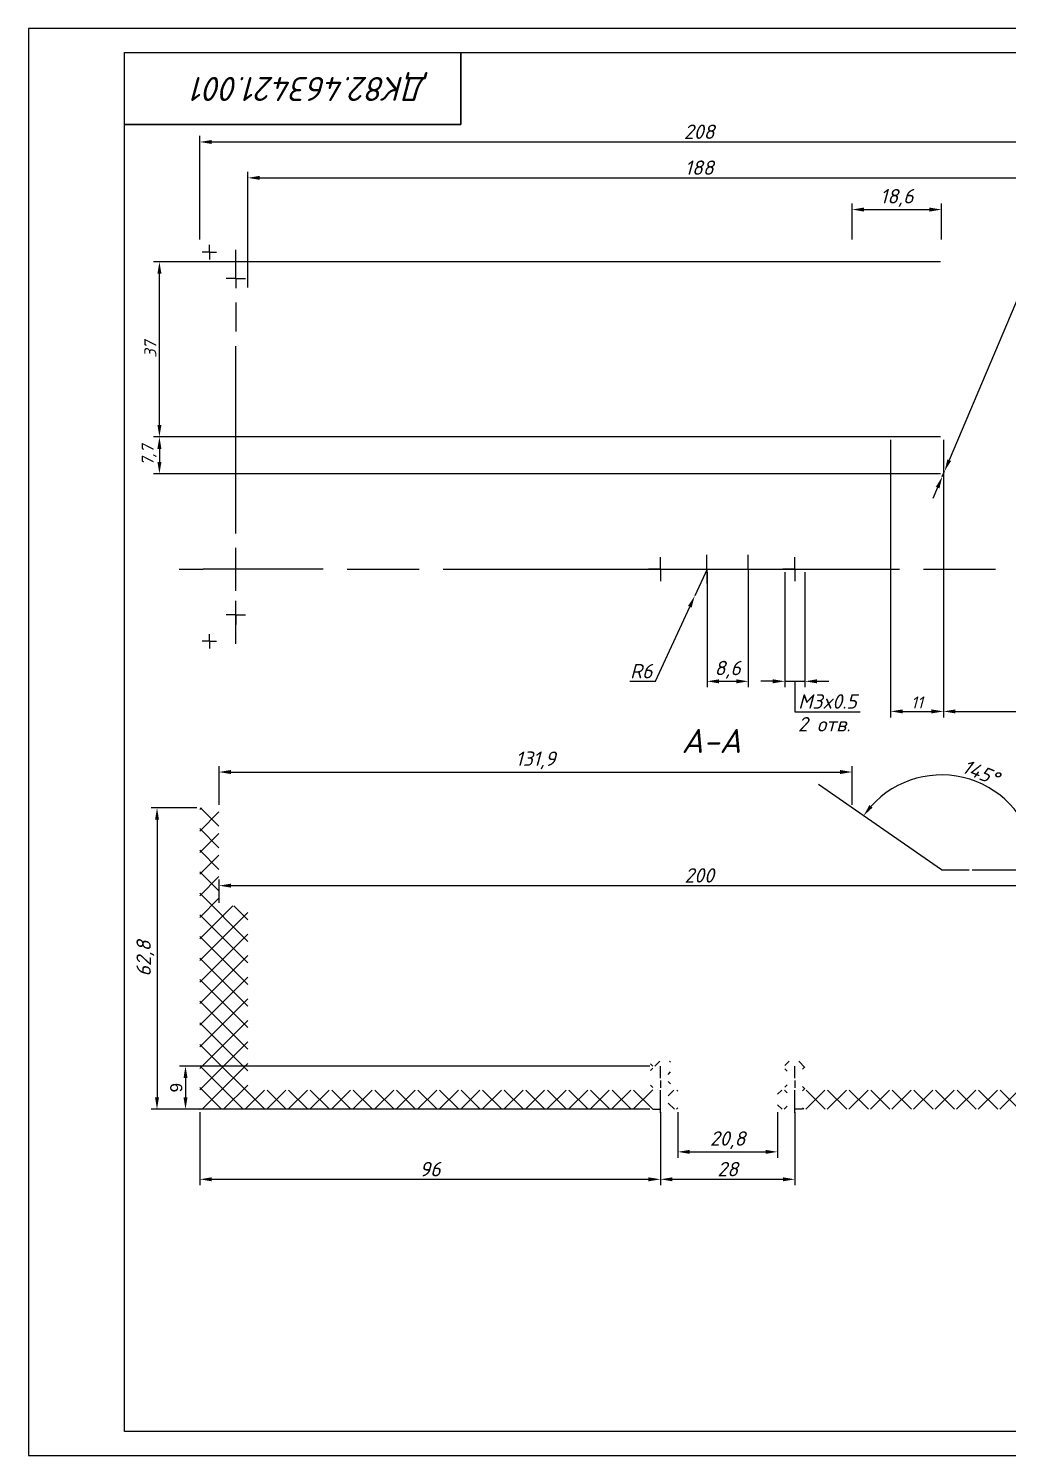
# Paper-space layout 'Лист1' of a CAD drawing. Header units: millimetres. Extents: x 0 to 420, y 0 to 297.
# Drawn here: x 0 to 204.1, y 0 to 297 of the extents above; entities that cross this region are included whole.
import ezdxf

# ---------------------------------------------------------------- set-up
doc = ezdxf.new("R2010")
doc.units = ezdxf.units.MM
doc.layers.add('MD_Штриховка', color=7, linetype='Continuous', lineweight=25)
doc.layers.add('схема', color=7, linetype='Continuous', lineweight=35)
doc.styles.get("Standard").update_dxf_attribs({"font": 'arial.ttf'})
doc.styles.add('стиль1', font='isocpeui.ttf')
doc.dimstyles.new('ISO-25', dxfattribs={"dimtxt": 2.5, "dimasz": 2.5, "dimexe": 1.25, "dimexo": 0.625, "dimtad": 1, "dimtxsty": 'Standard', "dimcen": 2.5, "dimadec": 0, "dimazin": 0, "dimtfac": 1, "dimtmove": 0, "dimatfit": 3, "dimfxl": 1, "dimarcsym": 0})
doc.dimstyles.new('Копия ISO-25', dxfattribs={"dimtxt": 2.5, "dimasz": 2.5, "dimexe": 1.25, "dimexo": 0.625, "dimtad": 1, "dimtih": 1, "dimtoh": 1, "dimtxsty": 'Standard', "dimcen": 2.5, "dimadec": 0, "dimazin": 0, "dimtfac": 1, "dimtmove": 1, "dimatfit": 3, "dimfxl": 1, "dimarcsym": 0})

# ---------------------------------------------------------------- blocks, each defined once
blk = doc.blocks.new('*D11')
at = {"color": 0, "lineweight": -2, "transparency": 16777216}
for p, q in [((35.67, 253.08), (35.67, 274.64)), ((38.17, 273.39), (241.17, 273.39)), ((243.67, 253.08), (243.67, 274.64))]:
    blk.add_line(p, q, dxfattribs=at)
at = {"color": 0, "transparency": 16777216}
for points in [[(38.17, 273.81), (38.17, 272.98), (35.67, 273.39)], [(241.17, 273.81), (241.17, 272.98), (243.67, 273.39)]]:
    blk.add_solid(points, dxfattribs=at)
at = {"layer": 'Defpoints', "color": 0, "transparency": 16777216}
for p in [(243.67, 273.39), (35.67, 252.46), (243.67, 252.46)]:
    blk.add_point(p, dxfattribs=at)
at = {"color": 0, "transparency": 16777216, "insert": (139.67, 275.52), "char_height": 2.5, "attachment_point": 5}
blk.add_mtext('{\\fISOCPEUR|b0|i1|c204|p34;\\H1.2x;208}', dxfattribs=at)
blk = doc.blocks.new('*D12')
at = {"color": 0, "lineweight": -2, "transparency": 16777216}
for p, q in [((39.67, 135.43), (39.67, 143.5)), ((171.51, 135.43), (171.51, 143.5)), ((42.17, 142.25), (169.01, 142.25))]:
    blk.add_line(p, q, dxfattribs=at)
at = {"color": 0, "transparency": 16777216}
for points in [[(42.17, 142.67), (42.17, 141.83), (39.67, 142.25)], [(169.01, 142.67), (169.01, 141.83), (171.51, 142.25)]]:
    blk.add_solid(points, dxfattribs=at)
at = {"layer": 'Defpoints', "color": 0, "transparency": 16777216}
for p in [(171.51, 142.25), (39.67, 134.8), (171.51, 134.8)]:
    blk.add_point(p, dxfattribs=at)
at = {"color": 0, "transparency": 16777216, "insert": (105.59, 144.68), "char_height": 2.5, "width": 10.0955, "attachment_point": 5}
blk.add_mtext('{\\fISOCPEUR|b0|i1|c204|p34;\\H1.2x;131,9}', dxfattribs=at)
blk = doc.blocks.new('*D16')
at = {"color": 0, "lineweight": -2, "transparency": 16777216}
for p, q in [((45.67, 243.08), (45.67, 267.17)), ((48.17, 265.92), (231.17, 265.92)), ((233.67, 243.08), (233.67, 267.17))]:
    blk.add_line(p, q, dxfattribs=at)
at = {"color": 0, "transparency": 16777216}
for points in [[(48.17, 266.33), (48.17, 265.5), (45.67, 265.92)], [(231.17, 266.33), (231.17, 265.5), (233.67, 265.92)]]:
    blk.add_solid(points, dxfattribs=at)
at = {"layer": 'Defpoints', "color": 0, "transparency": 16777216}
for p in [(233.67, 265.92), (45.67, 242.46), (233.67, 242.46)]:
    blk.add_point(p, dxfattribs=at)
at = {"color": 0, "transparency": 16777216, "insert": (139.67, 268.04), "char_height": 2.5, "attachment_point": 5}
blk.add_mtext('{\\fISOCPEUR|b0|i1|c204|p34;\\H1.2x;188}', dxfattribs=at)
blk = doc.blocks.new('*D17')
at = {"color": 0, "lineweight": -2, "transparency": 16777216}
for p, q in [((39.67, 115.03), (39.67, 119.85)), ((239.67, 115.03), (239.67, 119.85)), ((42.17, 118.6), (237.17, 118.6))]:
    blk.add_line(p, q, dxfattribs=at)
at = {"color": 0, "transparency": 16777216}
for points in [[(42.17, 119.02), (42.17, 118.19), (39.67, 118.6)], [(237.17, 119.02), (237.17, 118.19), (239.67, 118.6)]]:
    blk.add_solid(points, dxfattribs=at)
at = {"layer": 'Defpoints', "color": 0, "transparency": 16777216}
for p in [(239.67, 118.6), (39.67, 114.4), (239.67, 114.4)]:
    blk.add_point(p, dxfattribs=at)
at = {"color": 0, "transparency": 16777216, "insert": (139.67, 120.73), "char_height": 2.5, "attachment_point": 5}
blk.add_mtext('{\\fISOCPEUR|b0|i1|c204|p34;\\H1.2x;200}', dxfattribs=at)
blk = doc.blocks.new('*D20')
at = {"color": 0, "lineweight": -2, "transparency": 16777216}
for p, q in [((135.2, 71.43), (135.2, 61.94)), ((156, 71.43), (156, 61.94)), ((137.7, 63.19), (153.5, 63.19))]:
    blk.add_line(p, q, dxfattribs=at)
at = {"color": 0, "transparency": 16777216}
for points in [[(137.7, 63.61), (137.7, 62.78), (135.2, 63.19)], [(153.5, 63.61), (153.5, 62.78), (156, 63.19)]]:
    blk.add_solid(points, dxfattribs=at)
at = {"layer": 'Defpoints', "color": 0, "transparency": 16777216}
for p in [(135.2, 72.05), (156, 72.05), (156, 63.19)]:
    blk.add_point(p, dxfattribs=at)
at = {"color": 0, "transparency": 16777216, "insert": (145.6, 65.62), "char_height": 2.5, "attachment_point": 5}
blk.add_mtext('{\\fISOCPEUR|b0|i1|c204|p34;\\H1.2x;20,8}', dxfattribs=at)
blk = doc.blocks.new('*D22')
at = {"color": 0, "lineweight": -2, "transparency": 16777216}
for p, q in [((171.51, 253.08), (171.51, 260.57)), ((174.01, 259.32), (187.62, 259.32)), ((190.12, 253.08), (190.12, 260.57))]:
    blk.add_line(p, q, dxfattribs=at)
at = {"color": 0, "transparency": 16777216}
for points in [[(174.01, 259.74), (174.01, 258.9), (171.51, 259.32)], [(187.62, 259.74), (187.62, 258.9), (190.12, 259.32)]]:
    blk.add_solid(points, dxfattribs=at)
at = {"layer": 'Defpoints', "color": 0, "transparency": 16777216}
for p in [(190.12, 259.32), (171.51, 252.46), (190.12, 252.46)]:
    blk.add_point(p, dxfattribs=at)
at = {"color": 0, "transparency": 16777216, "insert": (180.82, 261.75), "char_height": 2.5, "attachment_point": 5}
blk.add_mtext('{\\fISOCPEUR|b0|i1|c0|p34;\\H1.2x;18,6}', dxfattribs=at)
blk = doc.blocks.new('*D23')
at = {"color": 0, "lineweight": -2, "transparency": 16777216}
blk.add_line((196.53, 121.9), (211.11, 121.9), dxfattribs=at)
blk.add_arc((190.12, 121.9), 19.74, 7.2606, 137.9937, dxfattribs=at)
at = {"color": 0, "transparency": 16777216}
for points in [[(175.78, 134.85), (175.12, 135.37), (173.9, 133.15)], [(210.12, 124.42), (209.29, 124.36), (209.86, 121.9)]]:
    blk.add_solid(points, dxfattribs=at)
at = {"layer": 'Defpoints', "color": 0, "transparency": 16777216}
for p in [(164.5, 139.67), (187.77, 141.5), (190.12, 121.9), (190.12, 121.9), (195.9, 121.9)]:
    blk.add_point(p, dxfattribs=at)
at = {"color": 0, "transparency": 16777216, "insert": (198.29, 142.18), "char_height": 2.5, "attachment_point": 5, "rotation": 338.0559}
blk.add_mtext('{\\fISOCPEUR|b0|i1|c204|p34;\\H1.2x;145°}', dxfattribs=at)
blk = doc.blocks.new('*D24')
at = {"color": 0, "lineweight": -2, "transparency": 16777216}
for p, q in [((131.6, 71.43), (131.6, 56.23)), ((159.6, 71.43), (159.6, 56.23)), ((134.1, 57.48), (157.1, 57.48))]:
    blk.add_line(p, q, dxfattribs=at)
at = {"color": 0, "transparency": 16777216}
for points in [[(134.1, 57.89), (134.1, 57.06), (131.6, 57.48)], [(157.1, 57.89), (157.1, 57.06), (159.6, 57.48)]]:
    blk.add_solid(points, dxfattribs=at)
at = {"layer": 'Defpoints', "color": 0, "transparency": 16777216}
for p in [(131.6, 72.05), (159.6, 72.05), (159.6, 57.48)]:
    blk.add_point(p, dxfattribs=at)
at = {"color": 0, "transparency": 16777216, "insert": (145.6, 59.6), "char_height": 2.5, "attachment_point": 5}
blk.add_mtext('{\\fISOCPEUR|b0|i1|c204|p34;\\H1.2x;28}', dxfattribs=at)
blk = doc.blocks.new('*D25')
at = {"color": 0, "lineweight": -2, "transparency": 16777216}
for p, q in [((35.67, 71.43), (35.67, 56.23)), ((131.6, 71.43), (131.6, 56.23)), ((38.17, 57.48), (129.1, 57.48))]:
    blk.add_line(p, q, dxfattribs=at)
at = {"color": 0, "transparency": 16777216}
for points in [[(38.17, 57.89), (38.17, 57.06), (35.67, 57.48)], [(129.1, 57.89), (129.1, 57.06), (131.6, 57.48)]]:
    blk.add_solid(points, dxfattribs=at)
at = {"layer": 'Defpoints', "color": 0, "transparency": 16777216}
for p in [(35.67, 72.05), (131.6, 72.05), (131.6, 57.48)]:
    blk.add_point(p, dxfattribs=at)
at = {"color": 0, "transparency": 16777216, "insert": (83.63, 59.6), "char_height": 2.5, "width": 8.4362, "attachment_point": 5}
blk.add_mtext('{\\fISOCPEUR|b0|i1|c204|p34;\\H1.2x;96}', dxfattribs=at)
blk = doc.blocks.new('*D29')
at = {"color": 0, "lineweight": -2, "transparency": 16777216}
for p, q in [((141.3, 184.46), (138.75, 178.91)), ((130.59, 161.13), (137.71, 176.64)), ((125.26, 161.13), (130.59, 161.13))]:
    blk.add_line(p, q, dxfattribs=at)
at = {"color": 0, "transparency": 16777216}
blk.add_solid([(137.33, 176.81), (138.09, 176.47), (138.75, 178.91)], dxfattribs=at)
at = {"layer": 'Defpoints', "color": 0, "transparency": 16777216}
for p in [(141.3, 184.46), (138.75, 178.91)]:
    blk.add_point(p, dxfattribs=at)
at = {"color": 0, "transparency": 16777216, "insert": (127.61, 163.25), "char_height": 2.5, "attachment_point": 5}
blk.add_mtext('{\\fISOCPEUR|b0|i1|c0|p34;\\H1.2x;R\\fISOCPEUR|b0|i1|c204|p34;6}', dxfattribs=at)
blk = doc.blocks.new('*D32')
at = {"color": 0, "lineweight": -2, "transparency": 16777216}
for p, q in [((157.5, 183.83), (157.5, 159.88)), ((161.7, 183.83), (161.7, 159.88)), ((155, 161.13), (152.5, 161.13)), ((157.5, 161.13), (161.7, 161.13)), ((157.5, 161.13), (161.7, 161.13)), ((159.6, 161.13), (159.6, 154.81)), ((164.2, 161.13), (166.7, 161.13)), ((159.6, 154.81), (173.21, 154.81))]:
    blk.add_line(p, q, dxfattribs=at)
at = {"color": 0, "transparency": 16777216}
for points in [[(155, 161.55), (155, 160.71), (157.5, 161.13)], [(164.2, 161.55), (164.2, 160.71), (161.7, 161.13)]]:
    blk.add_solid(points, dxfattribs=at)
at = {"layer": 'Defpoints', "color": 0, "transparency": 16777216}
for p in [(157.5, 184.46), (161.7, 184.46), (161.7, 161.13)]:
    blk.add_point(p, dxfattribs=at)
at = {"color": 0, "transparency": 16777216, "insert": (166.4, 156.94), "char_height": 2.5, "attachment_point": 5}
blk.add_mtext('{\\fISOCPEUR|b0|i1|c0|p34;\\H1.2x;M3x0.5}', dxfattribs=at)
blk = doc.blocks.new('*D34')
at = {"color": 0, "lineweight": -2, "transparency": 16777216}
for p, q in [((35.04, 134.8), (25.51, 134.8)), ((26.76, 132.3), (26.76, 74.55)), ((35.04, 72.05), (25.51, 72.05))]:
    blk.add_line(p, q, dxfattribs=at)
at = {"color": 0, "transparency": 16777216}
for points in [[(26.34, 132.3), (27.17, 132.3), (26.76, 134.8)], [(26.34, 74.55), (27.17, 74.55), (26.76, 72.05)]]:
    blk.add_solid(points, dxfattribs=at)
at = {"layer": 'Defpoints', "color": 0, "transparency": 16777216}
for p in [(35.67, 134.8), (26.76, 72.05), (35.67, 72.05)]:
    blk.add_point(p, dxfattribs=at)
at = {"color": 0, "transparency": 16777216, "insert": (24.33, 103.43), "char_height": 2.5, "attachment_point": 5, "rotation": 90}
blk.add_mtext('{\\fISOCPEUR|b0|i1|c0|p34;\\H1.2x;62,\\fISOCPEUR|b0|i1|c204|p34;8}', dxfattribs=at)
blk = doc.blocks.new('*D37')
at = {"color": 0, "lineweight": -2, "transparency": 16777216}
for p, q in [((129.37, 81.05), (31.44, 81.05)), ((32.69, 78.55), (32.69, 74.55)), ((129.37, 72.05), (31.44, 72.05))]:
    blk.add_line(p, q, dxfattribs=at)
at = {"color": 0, "transparency": 16777216}
for points in [[(32.28, 78.55), (33.11, 78.55), (32.69, 81.05)], [(32.28, 74.55), (33.11, 74.55), (32.69, 72.05)]]:
    blk.add_solid(points, dxfattribs=at)
at = {"layer": 'Defpoints', "color": 0, "transparency": 16777216}
for p in [(130, 81.05), (32.69, 72.05), (130, 72.05)]:
    blk.add_point(p, dxfattribs=at)
at = {"color": 0, "transparency": 16777216, "insert": (30.79, 76.55), "char_height": 2.5, "attachment_point": 5, "rotation": 90}
blk.add_mtext('9', dxfattribs=at)
blk = doc.blocks.new('*D50')
at = {"color": 0, "lineweight": -2, "transparency": 16777216}
for p, q in [((213.81, 259.32), (191.74, 207.16)), ((220.41, 259.32), (213.81, 259.32)), ((190.3, 203.75), (190.77, 204.86)), ((189.33, 201.45), (188.35, 199.15))]:
    blk.add_line(p, q, dxfattribs=at)
at = {"color": 0, "transparency": 16777216}
for points in [[(191.36, 207.32), (192.13, 207), (190.77, 204.86)], [(188.95, 201.61), (189.71, 201.29), (190.3, 203.75)]]:
    blk.add_solid(points, dxfattribs=at)
at = {"layer": 'Defpoints', "color": 0, "transparency": 16777216}
for p in [(190.3, 203.75), (190.77, 204.86)]:
    blk.add_point(p, dxfattribs=at)
at = {"color": 0, "transparency": 16777216, "insert": (217.43, 261.45), "char_height": 2.5, "attachment_point": 5}
blk.add_mtext('{\\fISOCPEUR|b0|i1|c204|p34;∅1,2}', dxfattribs=at)
blk = doc.blocks.new('*D51')
at = {"color": 0, "lineweight": -2, "transparency": 16777216}
for p, q in [((189.91, 248.46), (26.01, 248.46)), ((27.26, 214.5), (27.26, 245.96)), ((189.91, 212), (26.01, 212))]:
    blk.add_line(p, q, dxfattribs=at)
at = {"color": 0, "transparency": 16777216}
for points in [[(26.84, 245.96), (27.68, 245.96), (27.26, 248.46)], [(26.84, 214.5), (27.68, 214.5), (27.26, 212)]]:
    blk.add_solid(points, dxfattribs=at)
at = {"layer": 'Defpoints', "color": 0, "transparency": 16777216}
for p in [(27.26, 248.46), (190.54, 248.46), (190.54, 212)]:
    blk.add_point(p, dxfattribs=at)
at = {"color": 0, "transparency": 16777216, "insert": (25.37, 230.23), "char_height": 2.5, "attachment_point": 5, "rotation": 90}
blk.add_mtext('{\\fISOCPEUR|b0|i1|c204|p34;37}', dxfattribs=at)
blk = doc.blocks.new('*D52')
at = {"color": 0, "lineweight": -2, "transparency": 16777216}
for p, q in [((189.91, 212), (26.01, 212)), ((27.26, 209.5), (27.26, 206.8)), ((189.91, 204.3), (26.01, 204.3))]:
    blk.add_line(p, q, dxfattribs=at)
at = {"color": 0, "transparency": 16777216}
for points in [[(26.84, 209.5), (27.68, 209.5), (27.26, 212)], [(26.84, 206.8), (27.68, 206.8), (27.26, 204.3)]]:
    blk.add_solid(points, dxfattribs=at)
at = {"layer": 'Defpoints', "color": 0, "transparency": 16777216}
for p in [(190.54, 212), (27.26, 204.3), (190.54, 204.3)]:
    blk.add_point(p, dxfattribs=at)
at = {"color": 0, "transparency": 16777216, "insert": (25.13, 208.15), "char_height": 2.5, "attachment_point": 5, "rotation": 90}
blk.add_mtext('{\\fISOCPEUR|b0|i1|c204|p34;7,7}', dxfattribs=at)
blk = doc.blocks.new('*D53')
at = {"color": 0, "lineweight": -2, "transparency": 16777216}
for p, q in [((190.54, 211.38), (190.54, 153.62)), ((239.65, 211.38), (239.65, 153.62)), ((193.04, 154.87), (237.15, 154.87))]:
    blk.add_line(p, q, dxfattribs=at)
at = {"color": 0, "transparency": 16777216}
for points in [[(193.04, 155.28), (193.04, 154.45), (190.54, 154.87)], [(237.15, 155.28), (237.15, 154.45), (239.65, 154.87)]]:
    blk.add_solid(points, dxfattribs=at)
at = {"layer": 'Defpoints', "color": 0, "transparency": 16777216}
for p in [(190.54, 212), (239.65, 212), (239.65, 154.87)]:
    blk.add_point(p, dxfattribs=at)
at = {"color": 0, "transparency": 16777216, "insert": (215.09, 156.74), "char_height": 2.5, "attachment_point": 5}
blk.add_mtext('{\\fISOCTEUR|b0|i1|c204|p49;\\T0.75;49}', dxfattribs=at)
blk = doc.blocks.new('*D54')
at = {"color": 0, "lineweight": -2, "transparency": 16777216}
for p, q in [((179.54, 211.38), (179.54, 153.62)), ((190.54, 211.38), (190.54, 153.62)), ((182.04, 154.87), (188.04, 154.87))]:
    blk.add_line(p, q, dxfattribs=at)
at = {"color": 0, "transparency": 16777216}
for points in [[(182.04, 155.28), (182.04, 154.45), (179.54, 154.87)], [(188.04, 155.28), (188.04, 154.45), (190.54, 154.87)]]:
    blk.add_solid(points, dxfattribs=at)
at = {"layer": 'Defpoints', "color": 0, "transparency": 16777216}
for p in [(179.54, 212), (190.54, 212), (190.54, 154.87)]:
    blk.add_point(p, dxfattribs=at)
at = {"color": 0, "transparency": 16777216, "insert": (185.04, 156.74), "char_height": 2.5, "attachment_point": 5}
blk.add_mtext('{\\fISOCPEUR|b0|i1|c204|p34;11}', dxfattribs=at)
blk = doc.blocks.new('*D55')
at = {"color": 0, "lineweight": -2, "transparency": 16777216}
for p, q in [((141.3, 183.83), (141.3, 159.88)), ((149.9, 183.83), (149.9, 159.88)), ((143.8, 161.13), (147.4, 161.13))]:
    blk.add_line(p, q, dxfattribs=at)
at = {"color": 0, "transparency": 16777216}
for points in [[(143.8, 161.55), (143.8, 160.71), (141.3, 161.13)], [(147.4, 161.55), (147.4, 160.71), (149.9, 161.13)]]:
    blk.add_solid(points, dxfattribs=at)
at = {"layer": 'Defpoints', "color": 0, "transparency": 16777216}
for p in [(141.3, 184.46), (149.9, 184.46), (149.9, 161.13)]:
    blk.add_point(p, dxfattribs=at)
at = {"color": 0, "transparency": 16777216, "insert": (145.6, 163.55), "char_height": 2.5, "attachment_point": 5}
blk.add_mtext('{\\fISOCPEUR|b0|i1|c204|p34;\\H1.2x;8,6}', dxfattribs=at)

psp = doc.layouts.new('Лист1')

# ---------------------------------------------------------------- hatches: boundary and pattern name
at = {"layer": 'MD_Штриховка'}
h = psp.add_hatch(dxfattribs=at)
h.set_pattern_fill('ANSI37', color=256, style=0)
h.paths.add_polyline_path([(239.666, 121.896), (239.666, 114.401), (233.666, 114.401), (233.666, 76.051), (161.696, 76.051), (161.696, 82.051), (157.496, 82.051), (157.496, 76.051), (155.996, 76.051), (155.996, 72.051), (157.996, 72.051), (157.996, 81.051), (161.196, 81.051), (161.196, 72.051), (243.666, 72.051), (243.666, 121.896)], flags=0)
h.paths.add_polyline_path([(39.666, 114.401), (39.666, 134.801), (35.666, 134.801), (35.666, 72.051), (129.996, 72.051), (129.996, 81.051), (133.196, 81.051), (133.196, 72.051), (135.196, 72.051), (135.196, 76.051), (133.696, 76.051), (133.696, 82.051), (129.496, 82.051), (129.496, 76.051), (45.666, 76.051), (45.666, 114.401)], flags=0)

# ---------------------------------------------------------------- linework, layer by layer
for p, q in [((0, 297), (0, 0)), ((420, 297), (0, 297)), ((20, 292), (415, 292)), ((20, 5), (20, 292)), ((20, 277), (20, 292)), ((20, 292), (90, 292)), ((37.666, 250.456), (36.166, 250.456)), ((37.666, 250.456), (37.666, 251.956)), ((37.666, 250.456), (39.166, 250.456)), ((37.666, 250.456), (37.666, 248.956)), ((43.166, 244.956), (43.166, 250.956)), ((43.166, 244.956), (43.166, 246.956)), ((43.166, 244.956), (41.166, 244.956)), ((43.166, 244.956), (45.166, 244.956)), ((43.166, 244.956), (43.166, 242.956)), ((43.166, 239.956), (43.166, 233.956)), ((43.166, 221.904), (43.166, 230.904)), ((43.166, 191.904), (43.166, 221.904)), ((43.166, 179.956), (43.166, 188.904)), ((141.296, 184.456), (141.296, 187.456)), ((149.896, 184.456), (149.896, 187.456)), ((31.379, 184.456), (36.379, 184.456)), ((61.379, 184.456), (36.379, 184.456)), ((66.379, 184.456), (76.379, 184.456)), ((66.379, 184.456), (81.379, 184.456)), ((86.379, 184.456), (181.379, 184.456)), ((131.596, 184.456), (129.096, 184.456)), ((131.596, 184.456), (131.596, 186.956)), ((131.596, 184.456), (131.596, 181.956)), ((131.596, 184.456), (134.096, 184.456)), ((141.296, 184.456), (141.296, 181.456)), ((149.896, 184.456), (149.896, 181.456)), ((159.596, 184.456), (157.096, 184.456)), ((159.596, 184.456), (159.596, 186.956)), ((159.596, 184.456), (162.096, 184.456)), ((159.596, 184.456), (159.596, 181.956)), ((186.379, 184.456), (196.379, 184.456)), ((196.379, 184.456), (201.379, 184.456)), ((43.166, 168.904), (43.166, 177.904)), ((43.166, 174.956), (43.166, 176.956)), ((43.166, 174.956), (41.166, 174.956)), ((43.166, 174.956), (43.166, 172.956)), ((43.166, 174.956), (45.166, 174.956)), ((37.666, 169.456), (36.166, 169.456)), ((37.666, 169.456), (37.666, 170.956)), ((37.666, 169.456), (39.166, 169.456)), ((37.666, 169.456), (37.666, 167.956)), ((190.118, 121.896), (164.498, 139.666)), ((190.118, 121.896), (195.9, 121.896)), ((131.596, 78.544), (131.596, 81.043)), ((159.596, 78.549), (159.596, 81.048)), ((131.596, 78.044), (131.596, 76.544)), ((159.596, 78.049), (159.596, 76.549)), ((131.596, 71.305), (131.596, 76.044)), ((159.596, 71.323), (159.596, 76.049)), ((129.996, 72.051), (131.596, 72.051)), ((161.196, 72.051), (159.596, 72.051)), ((415, 5), (20, 5)), ((0, 0), (420, 0))]:
    psp.add_line(p, q)
at = {"layer": 'схема'}
for p, q in [((90, 277), (90, 292)), ((20, 277), (90, 277))]:
    psp.add_line(p, q, dxfattribs=at)

# ---------------------------------------------------------------- texts
at = {"attachment_point": 1}
for s, width, heights, insert, char_height in [('{\\fISOCPEUR|b0|i1|c204|p34;2 отв.}', 15.64915, [3.656], (160.221, 153.692), 3), ('{\\fISOCPEUR|b0|i1|c0|p34;A-A}', 23.45793, [0], (135.992, 151.218), 5)]:
    psp.add_mtext_dynamic_manual_height_columns(s, width=width, gutter_width=12.5, heights=heights, dxfattribs=dict(at, insert=insert, char_height=char_height))
at = {"layer": 'схема', "lineweight": 80, "insert": (82.857, 281.925), "char_height": 5, "attachment_point": 1, "rotation": 180, "style": 'стиль1'}
psp.add_mtext_dynamic_manual_height_columns('ДК82.463421.001', width=81.86775, gutter_width=12.5, heights=[0], dxfattribs=at)

# ---------------------------------------------------------------- dimensions: what is measured, and where the dimension line sits
for base, p1, p2, text, picture, middle in [((243.666, 273.392), (35.666, 252.456), (243.666, 252.456), '{\\fISOCPEUR|b0|i1|c204|p34;\\H1.2x;208}', '*D11', (139.666, 273.392)), ((233.666, 265.916), (45.666, 242.456), (233.666, 242.456), '{\\fISOCPEUR|b0|i1|c204|p34;\\H1.2x;<>}', '*D16', (139.666, 265.916)), ((171.513, 142.251), (39.666, 134.801), (171.513, 134.801), '{\\fISOCPEUR|b0|i1|c204|p34;\\H1.2x;131,9}', '*D12', (105.589, 142.251))]:
    dim = psp.add_linear_dim(base=base, p1=p1, p2=p2, text=text, dimstyle='ISO-25', override={"dimlfac": -1})
    dim.commit()
    dim.dimension.update_dxf_attribs({"geometry": picture, "text_midpoint": middle, "dimtype": 160})
for base, p1, p2, text, picture, middle in [((190.118, 259.32), (171.513, 252.456), (190.118, 252.456), '{\\fISOCPEUR|b0|i1|c0|p34;\\H1.2x;18,6}', '*D22', (180.815, 261.745)), ((190.537, 154.868), (179.537, 212.005), (190.537, 212.005), '{\\fISOCPEUR|b0|i1|c204|p34;<>}', '*D54', (185.037, 156.743)), ((239.647, 154.868), (190.537, 212.005), (239.647, 212.005), '{\\fISOCTEUR|b0|i1|c204|p49;\\T0.75;49}', '*D53', (215.092, 156.743)), ((239.666, 118.604), (39.666, 114.401), (239.666, 114.401), '{\\fISOCPEUR|b0|i1|c204|p34;\\H1.2x;<>}', '*D17', (139.666, 120.729)), ((131.596, 57.476), (35.666, 72.051), (131.596, 72.051), '{\\fISOCPEUR|b0|i1|c204|p34;\\H1.2x;96}', '*D25', (83.631, 59.601)), ((155.996, 63.192), (135.196, 72.051), (155.996, 72.051), '{\\fISOCPEUR|b0|i1|c204|p34;\\H1.2x;<>}', '*D20', (145.596, 65.617))]:
    dim = psp.add_linear_dim(base=base, p1=p1, p2=p2, text=text, dimstyle='ISO-25', override={"dimlfac": -1})
    dim.commit()
    dim.dimension.update_dxf_attribs({"geometry": picture, "text_midpoint": middle})
dim = psp.add_diameter_dim_2p(p1=(190.303, 203.752), p2=(190.771, 204.857), text='{\\fISOCPEUR|b0|i1|c204|p34;<>}', dimstyle='Копия ISO-25', override={"dimlfac": -1})
dim.commit()
dim.dimension.update_dxf_attribs({"geometry": '*D50', "text_midpoint": (213.814, 259.32), "dimtype": 163})
for base, p1, p2, text, picture, middle in [((27.26, 248.456), (190.537, 212.005), (190.537, 248.456), '{\\fISOCPEUR|b0|i1|c204|p34;37}', '*D51', (27.26, 230.23)), ((26.758, 72.051), (35.666, 134.801), (35.666, 72.051), '{\\fISOCPEUR|b0|i1|c0|p34;\\H1.2x;62,\\fISOCPEUR|b0|i1|c204|p34;8}', '*D34', (26.758, 103.426))]:
    dim = psp.add_linear_dim(base=base, p1=p1, p2=p2, angle=90, text=text, dimstyle='ISO-25', override={"dimlfac": -1})
    dim.commit()
    dim.dimension.update_dxf_attribs({"geometry": picture, "text_midpoint": middle, "dimtype": 160})
dim = psp.add_linear_dim(base=(27.26, 204.305), p1=(190.537, 212.005), p2=(190.537, 204.305), angle=90, text='{\\fISOCPEUR|b0|i1|c204|p34;<>}', dimstyle='ISO-25', override={"dimlfac": -1})
dim.commit()
dim.dimension.update_dxf_attribs({"geometry": '*D52', "text_midpoint": (25.135, 208.155)})
dim = psp.add_radius_dim(center=(141.296, 184.456), mpoint=(138.752, 178.911), text='{\\fISOCPEUR|b0|i1|c0|p34;\\H1.2x;R\\fISOCPEUR|b0|i1|c204|p34;6}', dimstyle='Копия ISO-25', override={"dimlfac": -1})
dim.commit()
dim.dimension.update_dxf_attribs({"geometry": '*D29', "text_midpoint": (130.592, 161.128), "dimtype": 164})
for base, p1, p2, picture, middle in [((149.896, 161.128), (141.296, 184.456), (149.896, 184.456), '*D55', (145.596, 163.553)), ((159.596, 57.476), (131.596, 72.051), (159.596, 72.051), '*D24', (145.596, 59.601))]:
    dim = psp.add_linear_dim(base=base, p1=p1, p2=p2, text='{\\fISOCPEUR|b0|i1|c204|p34;\\H1.2x;<>}', dimstyle='ISO-25')
    dim.commit()
    dim.dimension.update_dxf_attribs({"geometry": picture, "text_midpoint": middle})
dim = psp.add_linear_dim(base=(161.696, 161.128), p1=(157.496, 184.456), p2=(161.696, 184.456), text='{\\fISOCPEUR|b0|i1|c0|p34;\\H1.2x;M3x0.5}', dimstyle='Копия ISO-25')
dim.commit()
dim.dimension.update_dxf_attribs({"geometry": '*D32', "text_midpoint": (160.221, 154.814), "dimtype": 160})
dim = psp.add_angular_dim_2l(base=(187.768, 141.497), line1=((190.118, 121.896), (195.9, 121.896)), line2=((190.118, 121.896), (164.498, 139.666)), text='{\\fISOCPEUR|b0|i1|c204|p34;\\H1.2x;<>}', dimstyle='ISO-25')
dim.commit()
dim.dimension.update_dxf_attribs({"geometry": '*D23', "text_midpoint": (197.495, 140.207), "dimtype": 162})
dim = psp.add_linear_dim(base=(32.694, 72.051), p1=(129.996, 81.051), p2=(129.996, 72.051), angle=90, dimstyle='ISO-25', override={"dimlfac": -1})
dim.commit()
dim.dimension.update_dxf_attribs({"geometry": '*D37', "text_midpoint": (30.793, 76.551)})

doc.saveas('drawing.dxf')
